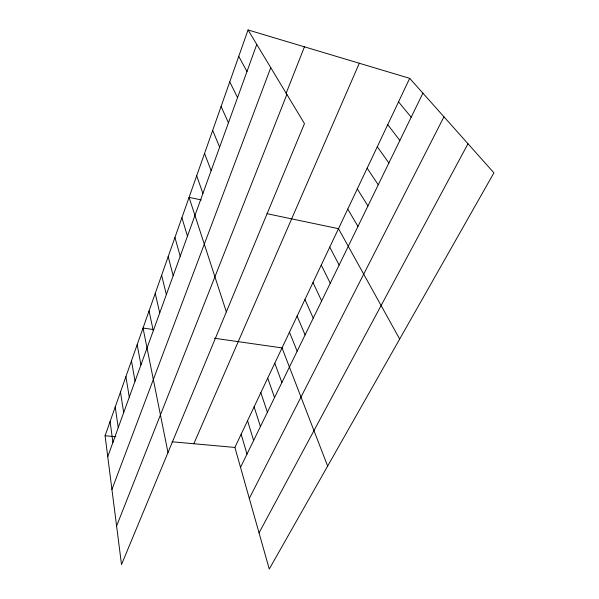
<?xml version="1.0" encoding="UTF-8"?>
<svg xmlns="http://www.w3.org/2000/svg" width="599" height="599" viewBox="0 0 599 599"><rect width="100%" height="100%" fill="white"/><g stroke="black" fill="none" stroke-linecap="round" stroke-linejoin="round"><path stroke-width="0.9" d="M248.053 29.95L304.464 123.619L121.515 564.58L105.08 435.75L248.053 29.95L409.686 78.334L493.92 172.841L269.265 569.05L234.898 447.446L409.686 78.334M107.753 456.685L256.769 44.431M111.931 489.458L270.763 67.657M286.112 93.384L304.442 46.827M116.595 526.027L286.876 94.41M193.836 443.747L359.31 63.254M240.528 467.362L422.909 93.167M249.304 498.42L443.971 116.798M259.045 532.9L467.984 143.738M105.08 435.75L115.734 436.708M171.988 441.777L234.898 447.446M153.853 329.607L143.026 328.057L167.99 452.567M214.405 338.255L282.032 347.914L327.646 466.089M201.361 199.954L189.067 197.371L226.347 311.892M266.997 213.701L338.495 228.676L399.675 339.056M398.537 101.867L411.191 117.209M387.748 124.659L399.855 140.465M377.288 146.755L388.878 162.988M367.142 168.169L378.246 184.799M357.311 188.947L367.943 205.936M347.764 209.103L357.955 226.429M238.746 56.358L246.99 71.491M329.75 247.132L339.139 265.043M321.251 265.087L330.266 283.245M229.761 81.861L237.548 97.6M312.985 282.548L321.641 300.945M221.076 106.517L228.444 122.802M304.936 299.545L313.255 318.151M297.097 316.092L305.093 334.893M212.675 130.35L219.638 147.152M289.467 332.213L297.149 351.186M204.551 153.419L211.133 170.678M274.784 363.219L281.889 382.506M196.682 175.747L202.911 193.432M267.723 378.134L274.552 397.556M260.835 392.682L267.401 412.224M254.111 406.878L260.43 426.533M247.552 420.73L253.632 440.475M181.894 217.722L187.465 236.148M241.15 434.245L246.998 454.087M174.938 237.474L180.217 256.215M168.184 256.649L173.178 275.682M161.618 275.27L166.35 294.573M155.246 293.36L159.723 312.91M149.046 310.956L153.284 330.723M137.164 344.695L140.945 364.851M131.458 360.89L135.03 381.211M125.902 376.651L129.279 397.122M120.489 392.008L123.679 412.614M115.225 406.968L118.228 427.693M110.089 421.539L112.919 442.376"/></g></svg>
